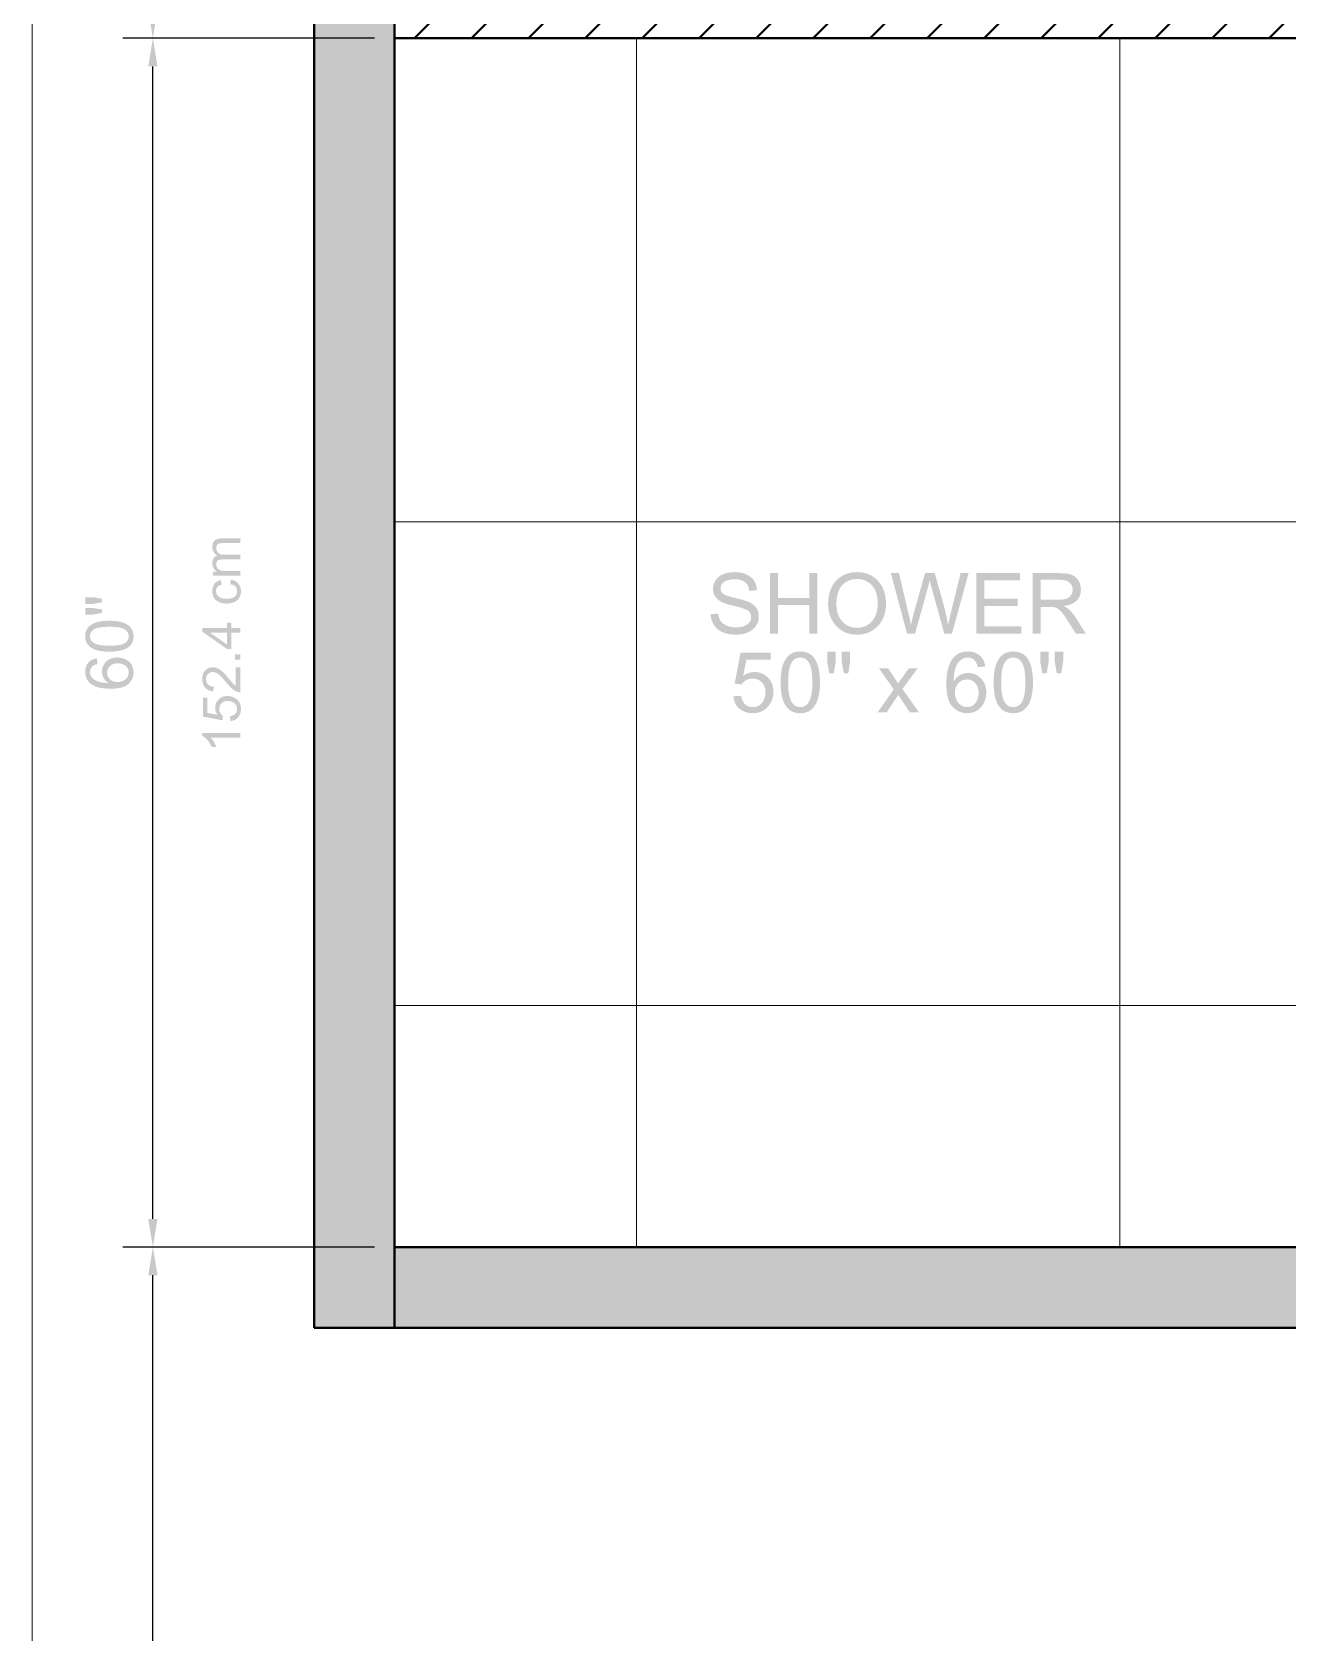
# Model space of a CAD drawing. Header units: inches. Extents: x 0 to 700, y 0 to 895.
# Drawn here: x 0 to 62.3, y 120.8 to 200.3 of the extents above; entities that cross this region are included whole.
import ezdxf

# ---------------------------------------------------------------- set-up
doc = ezdxf.new("R2010")
doc.units = ezdxf.units.IN
doc.header["$MEASUREMENT"] = 0
for name, color, linetype, lineweight in [('A-ANNO-TEXT', 7, 'Continuous', 13), ('A-DIMS-IMP', 7, 'Continuous', 13), ('A-DIMS-MET', 7, 'Continuous', 13), ('A-ELEV-LINE', 7, 'Continuous', 13), ('A-FLOR-PATT', 7, 'Continuous', 13), ('A-WALL-EXIST', 7, 'Continuous', 40)]:
    doc.layers.add(name, color=color, linetype=linetype, lineweight=lineweight)

msp = doc.modelspace()

# ---------------------------------------------------------------- hatches: boundary and pattern name
at = {"layer": 'A-ANNO-TEXT'}
h = msp.add_hatch(color=7, dxfattribs=at)
h.paths.add_polyline_path([(35.603, 172.57), (35.595, 172.639), (35.581, 172.704), (35.563, 172.765), (35.539, 172.821), (35.511, 172.873), (35.478, 172.92), (35.44, 172.963), (35.397, 173.001), (35.349, 173.035), (35.296, 173.064), (35.238, 173.089), (35.175, 173.109), (35.107, 173.125), (35.035, 173.136), (34.957, 173.143), (34.875, 173.145), (34.8, 173.143), (34.729, 173.138), (34.661, 173.129), (34.597, 173.116), (34.536, 173.1), (34.479, 173.081), (34.425, 173.057), (34.376, 173.03), (34.33, 173), (34.291, 172.967), (34.258, 172.93), (34.231, 172.89), (34.21, 172.846), (34.195, 172.8), (34.186, 172.75), (34.183, 172.697), (34.185, 172.65), (34.192, 172.606), (34.204, 172.565), (34.22, 172.527), (34.241, 172.493), (34.267, 172.461), (34.297, 172.433), (34.332, 172.407), (34.373, 172.384), (34.423, 172.36), (34.481, 172.336), (34.548, 172.312), (34.623, 172.289), (34.707, 172.265), (34.799, 172.242), (34.899, 172.218), (34.99, 172.198), (35.077, 172.177), (35.159, 172.156), (35.238, 172.135), (35.311, 172.114), (35.381, 172.093), (35.446, 172.072), (35.507, 172.05), (35.621, 172.001), (35.726, 171.941), (35.822, 171.868), (35.91, 171.783), (35.95, 171.736), (35.984, 171.685), (36.013, 171.63), (36.036, 171.571), (36.055, 171.508), (36.068, 171.442), (36.075, 171.371), (36.078, 171.297), (36.073, 171.203), (36.059, 171.112), (36.035, 171.026), (36.001, 170.943), (35.958, 170.865), (35.905, 170.791), (35.842, 170.721), (35.77, 170.655), (35.69, 170.595), (35.604, 170.543), (35.513, 170.499), (35.415, 170.463), (35.312, 170.435), (35.203, 170.415), (35.088, 170.403), (34.967, 170.399), (34.814, 170.403), (34.671, 170.416), (34.537, 170.439), (34.414, 170.469), (34.301, 170.509), (34.197, 170.558), (34.104, 170.615), (34.02, 170.681), (33.947, 170.754), (33.882, 170.833), (33.826, 170.917), (33.78, 171.006), (33.743, 171.1), (33.716, 171.199), (33.697, 171.304), (33.688, 171.414), (34.064, 171.447), (34.075, 171.36), (34.092, 171.279), (34.116, 171.204), (34.147, 171.135), (34.186, 171.073), (34.231, 171.016), (34.283, 170.966), (34.343, 170.922), (34.407, 170.883), (34.475, 170.85), (34.546, 170.821), (34.621, 170.798), (34.698, 170.78), (34.779, 170.767), (34.863, 170.76), (34.951, 170.757), (35.032, 170.759), (35.109, 170.766), (35.183, 170.776), (35.252, 170.791), (35.318, 170.811), (35.379, 170.834), (35.436, 170.862), (35.49, 170.894), (35.538, 170.93), (35.58, 170.969), (35.615, 171.011), (35.644, 171.056), (35.667, 171.104), (35.683, 171.155), (35.692, 171.209), (35.695, 171.267), (35.692, 171.326), (35.682, 171.381), (35.665, 171.432), (35.642, 171.479), (35.611, 171.522), (35.575, 171.56), (35.531, 171.594), (35.481, 171.625), (35.422, 171.653), (35.355, 171.681), (35.278, 171.709), (35.193, 171.736), (35.098, 171.764), (34.994, 171.792), (34.881, 171.819), (34.759, 171.847), (34.637, 171.875), (34.524, 171.907), (34.419, 171.941), (34.324, 171.978), (34.237, 172.018), (34.159, 172.061), (34.09, 172.106), (34.03, 172.155), (33.977, 172.206), (33.932, 172.261), (33.894, 172.32), (33.862, 172.383), (33.838, 172.449), (33.821, 172.519), (33.81, 172.593), (33.807, 172.67), (33.811, 172.758), (33.824, 172.843), (33.846, 172.923), (33.877, 172.999), (33.917, 173.072), (33.965, 173.14), (34.023, 173.205), (34.089, 173.266), (34.163, 173.321), (34.243, 173.369), (34.33, 173.409), (34.423, 173.442), (34.522, 173.468), (34.628, 173.486), (34.74, 173.497), (34.858, 173.501), (34.98, 173.497), (35.096, 173.487), (35.205, 173.468), (35.309, 173.443), (35.406, 173.41), (35.498, 173.369), (35.583, 173.322), (35.662, 173.267), (35.733, 173.205), (35.796, 173.137), (35.849, 173.063), (35.894, 172.983), (35.93, 172.897), (35.957, 172.804), (35.975, 172.706), (35.984, 172.601), (35.603, 172.57)])
h.paths.add_polyline_path([(38.986, 170.45), (38.587, 170.45), (38.587, 171.862), (37.028, 171.862), (37.028, 170.45), (36.631, 170.45), (36.631, 173.45), (37.028, 173.45), (37.028, 172.218), (38.587, 172.218), (38.587, 173.45), (38.986, 173.45), (38.986, 170.45)])
h.paths.add_polyline_path([(40.957, 173.501), (41.111, 173.494), (41.258, 173.474), (41.397, 173.441), (41.53, 173.394), (41.655, 173.334), (41.773, 173.261), (41.884, 173.174), (41.988, 173.073), (42.082, 172.962), (42.164, 172.843), (42.232, 172.714), (42.289, 172.578), (42.333, 172.433), (42.364, 172.279), (42.383, 172.117), (42.389, 171.946), (42.383, 171.776), (42.364, 171.614), (42.332, 171.461), (42.288, 171.316), (42.232, 171.18), (42.162, 171.053), (42.081, 170.934), (41.986, 170.823), (41.882, 170.724), (41.771, 170.638), (41.652, 170.565), (41.527, 170.505), (41.395, 170.459), (41.256, 170.425), (41.11, 170.405), (40.957, 170.399), (40.798, 170.406), (40.648, 170.426), (40.506, 170.461), (40.371, 170.509), (40.245, 170.571), (40.126, 170.646), (40.016, 170.736), (39.913, 170.839), (39.82, 170.952), (39.74, 171.071), (39.672, 171.196), (39.617, 171.327), (39.574, 171.465), (39.543, 171.608), (39.524, 171.758), (39.518, 171.913), (39.524, 172.093), (39.543, 172.263), (39.574, 172.423), (39.618, 172.573), (39.674, 172.714), (39.743, 172.845), (39.824, 172.965), (39.918, 173.077), (40.022, 173.176), (40.133, 173.262), (40.252, 173.335), (40.378, 173.395), (40.511, 173.441), (40.652, 173.475), (40.801, 173.495), (40.957, 173.501)])
h.paths.add_polyline_path([(40.953, 170.739), (41.064, 170.744), (41.17, 170.758), (41.271, 170.783), (41.366, 170.818), (41.455, 170.863), (41.54, 170.918), (41.619, 170.983), (41.692, 171.058), (41.759, 171.141), (41.816, 171.233), (41.865, 171.332), (41.905, 171.439), (41.937, 171.554), (41.959, 171.677), (41.973, 171.808), (41.978, 171.946), (41.973, 172.088), (41.96, 172.222), (41.937, 172.347), (41.905, 172.464), (41.865, 172.572), (41.815, 172.672), (41.756, 172.763), (41.688, 172.846), (41.614, 172.92), (41.534, 172.984), (41.45, 173.038), (41.362, 173.083), (41.268, 173.117), (41.17, 173.142), (41.068, 173.157), (40.961, 173.161), (40.851, 173.157), (40.746, 173.142), (40.646, 173.118), (40.55, 173.084), (40.46, 173.041), (40.375, 172.988), (40.295, 172.925), (40.22, 172.852), (40.152, 172.77), (40.093, 172.677), (40.043, 172.574), (40.002, 172.461), (39.97, 172.338), (39.948, 172.204), (39.934, 172.059), (39.929, 171.905), (39.934, 171.778), (39.947, 171.657), (39.969, 171.542), (40.001, 171.433), (40.041, 171.331), (40.089, 171.234), (40.147, 171.145), (40.214, 171.061), (40.288, 170.985), (40.367, 170.92), (40.451, 170.864), (40.541, 170.819), (40.636, 170.784), (40.736, 170.759), (40.842, 170.744), (40.953, 170.739)])
h.paths.add_polyline_path([(46.492, 173.45), (45.665, 170.45), (45.285, 170.45), (44.63, 172.814), (44.607, 172.899), (44.588, 172.974), (44.574, 173.037), (44.564, 173.09), (44.556, 173.09), (44.472, 172.734), (43.834, 170.45), (43.433, 170.45), (42.633, 173.45), (43.038, 173.45), (43.5, 171.481), (43.522, 171.388), (43.542, 171.301), (43.56, 171.22), (43.576, 171.146), (43.589, 171.078), (43.6, 171.016), (43.61, 170.961), (43.617, 170.912), (43.619, 170.896), (43.62, 170.883), (43.621, 170.874), (43.621, 170.87), (43.629, 170.87), (43.649, 170.963), (43.668, 171.05), (43.686, 171.13), (43.702, 171.203), (43.718, 171.269), (43.732, 171.328), (43.746, 171.381), (43.758, 171.426), (44.329, 173.45), (44.812, 173.45), (45.238, 171.934), (45.312, 171.655), (45.375, 171.385), (45.428, 171.123), (45.469, 170.87), (45.477, 170.87), (45.489, 170.933), (45.502, 171.002), (45.517, 171.075), (45.534, 171.154), (45.553, 171.239), (45.574, 171.328), (45.596, 171.423), (45.62, 171.522), (46.093, 173.45), (46.492, 173.45)])
h.paths.add_polyline_path([(49.109, 170.45), (46.869, 170.45), (46.869, 173.45), (49.04, 173.45), (49.04, 173.094), (47.266, 173.094), (47.266, 172.177), (48.925, 172.177), (48.925, 171.821), (47.266, 171.821), (47.266, 170.806), (49.109, 170.806), (49.109, 170.45)])
h.paths.add_polyline_path([(52.312, 170.45), (51.813, 170.45), (51.758, 170.536), (51.706, 170.618), (51.657, 170.696), (51.61, 170.77), (51.566, 170.839), (51.524, 170.904), (51.486, 170.965), (51.45, 171.021), (51.416, 171.074), (51.385, 171.122), (51.357, 171.165), (51.332, 171.205), (51.309, 171.24), (51.289, 171.271), (51.271, 171.297), (51.256, 171.32), (51.201, 171.398), (51.145, 171.47), (51.087, 171.536), (51.028, 171.597), (50.969, 171.65), (50.912, 171.691), (50.856, 171.723), (50.803, 171.743), (50.746, 171.757), (50.68, 171.766), (50.606, 171.772), (50.524, 171.774), (50.065, 171.774), (50.065, 170.45), (49.668, 170.45), (49.668, 173.45), (50.996, 173.45), (51.127, 173.448), (51.246, 173.441), (51.355, 173.43), (51.453, 173.415), (51.542, 173.393), (51.626, 173.361), (51.704, 173.32), (51.776, 173.269), (51.841, 173.209), (51.899, 173.143), (51.948, 173.069), (51.99, 172.988), (52.022, 172.901), (52.046, 172.813), (52.06, 172.722), (52.064, 172.629), (52.061, 172.547), (52.051, 172.468), (52.034, 172.393), (52.011, 172.323), (51.981, 172.257), (51.944, 172.195), (51.9, 172.137), (51.85, 172.083), (51.793, 172.034), (51.73, 171.989), (51.661, 171.949), (51.586, 171.914), (51.504, 171.884), (51.417, 171.858), (51.323, 171.837), (51.223, 171.821), (51.223, 171.813), (51.298, 171.775), (51.372, 171.729), (51.444, 171.674), (51.515, 171.61), (51.585, 171.537), (51.654, 171.456), (51.722, 171.365), (51.788, 171.267), (52.312, 170.45)])
h.paths.add_polyline_path([(50.065, 172.13), (50.916, 172.13), (51.039, 172.133), (51.147, 172.141), (51.243, 172.155), (51.325, 172.174), (51.396, 172.201), (51.46, 172.239), (51.516, 172.287), (51.565, 172.345), (51.605, 172.41), (51.633, 172.48), (51.65, 172.553), (51.655, 172.629), (51.653, 172.68), (51.646, 172.728), (51.634, 172.774), (51.618, 172.819), (51.597, 172.861), (51.571, 172.902), (51.541, 172.941), (51.506, 172.977), (51.465, 173.011), (51.419, 173.04), (51.366, 173.065), (51.308, 173.085), (51.243, 173.1), (51.172, 173.112), (51.096, 173.118), (51.013, 173.121), (50.065, 173.121), (50.065, 172.13)])
h = msp.add_hatch(color=7, dxfattribs=at)
h.paths.add_polyline_path([(35.302, 168.353), (35.37, 168.397), (35.44, 168.435), (35.51, 168.468), (35.581, 168.494), (35.652, 168.515), (35.724, 168.529), (35.797, 168.538), (35.87, 168.541), (35.963, 168.537), (36.052, 168.525), (36.138, 168.504), (36.221, 168.475), (36.301, 168.438), (36.378, 168.392), (36.452, 168.338), (36.523, 168.276), (36.588, 168.207), (36.645, 168.133), (36.693, 168.052), (36.732, 167.967), (36.762, 167.876), (36.784, 167.779), (36.797, 167.677), (36.802, 167.569), (36.797, 167.46), (36.784, 167.354), (36.762, 167.253), (36.731, 167.156), (36.691, 167.064), (36.643, 166.975), (36.585, 166.891), (36.519, 166.811), (36.446, 166.738), (36.367, 166.674), (36.283, 166.621), (36.193, 166.577), (36.097, 166.543), (35.997, 166.518), (35.89, 166.504), (35.778, 166.499), (35.686, 166.502), (35.597, 166.512), (35.512, 166.529), (35.429, 166.552), (35.349, 166.582), (35.273, 166.618), (35.2, 166.661), (35.13, 166.711), (35.065, 166.767), (35.007, 166.829), (34.957, 166.898), (34.914, 166.973), (34.878, 167.055), (34.85, 167.143), (34.828, 167.237), (34.814, 167.338), (35.199, 167.367), (35.213, 167.298), (35.229, 167.233), (35.249, 167.173), (35.273, 167.118), (35.3, 167.067), (35.33, 167.021), (35.363, 166.979), (35.4, 166.942), (35.439, 166.909), (35.481, 166.881), (35.525, 166.856), (35.571, 166.837), (35.62, 166.821), (35.67, 166.81), (35.723, 166.804), (35.778, 166.802), (35.847, 166.805), (35.912, 166.815), (35.974, 166.831), (36.032, 166.855), (36.087, 166.884), (36.139, 166.921), (36.187, 166.964), (36.233, 167.014), (36.273, 167.068), (36.309, 167.125), (36.339, 167.186), (36.363, 167.25), (36.382, 167.316), (36.396, 167.386), (36.404, 167.459), (36.407, 167.534), (36.404, 167.611), (36.395, 167.684), (36.382, 167.752), (36.362, 167.816), (36.337, 167.876), (36.306, 167.932), (36.27, 167.984), (36.229, 168.032), (36.182, 168.074), (36.133, 168.111), (36.081, 168.143), (36.025, 168.168), (35.966, 168.188), (35.904, 168.202), (35.839, 168.211), (35.77, 168.214), (35.684, 168.209), (35.603, 168.196), (35.528, 168.173), (35.457, 168.142), (35.392, 168.101), (35.331, 168.051), (35.276, 167.993), (35.226, 167.925), (34.878, 167.966), (35.171, 169.509), (36.658, 169.509), (36.658, 169.153), (35.463, 169.153), (35.302, 168.353)])
h.paths.add_polyline_path([(38.134, 169.564), (38.252, 169.558), (38.363, 169.54), (38.466, 169.51), (38.562, 169.468), (38.65, 169.414), (38.73, 169.348), (38.802, 169.271), (38.867, 169.181), (38.925, 169.079), (38.974, 168.965), (39.016, 168.839), (39.051, 168.701), (39.077, 168.551), (39.097, 168.389), (39.108, 168.215), (39.112, 168.03), (39.108, 167.842), (39.096, 167.667), (39.076, 167.504), (39.049, 167.353), (39.013, 167.216), (38.97, 167.09), (38.918, 166.977), (38.859, 166.876), (38.793, 166.788), (38.719, 166.711), (38.639, 166.646), (38.551, 166.593), (38.457, 166.552), (38.356, 166.522), (38.248, 166.505), (38.134, 166.499), (38.015, 166.505), (37.905, 166.523), (37.802, 166.553), (37.707, 166.595), (37.619, 166.648), (37.539, 166.714), (37.466, 166.792), (37.402, 166.882), (37.344, 166.983), (37.295, 167.097), (37.253, 167.222), (37.219, 167.36), (37.192, 167.509), (37.173, 167.671), (37.161, 167.844), (37.158, 168.03), (37.162, 168.217), (37.173, 168.393), (37.193, 168.556), (37.221, 168.706), (37.256, 168.844), (37.3, 168.97), (37.351, 169.084), (37.41, 169.185), (37.477, 169.274), (37.55, 169.351), (37.63, 169.416), (37.718, 169.469), (37.811, 169.511), (37.912, 169.541), (38.019, 169.558), (38.134, 169.564)])
h.paths.add_polyline_path([(38.134, 166.802), (38.206, 166.806), (38.273, 166.82), (38.336, 166.842), (38.394, 166.874), (38.448, 166.914), (38.497, 166.963), (38.542, 167.022), (38.582, 167.089), (38.617, 167.167), (38.648, 167.256), (38.674, 167.356), (38.695, 167.468), (38.712, 167.591), (38.724, 167.726), (38.731, 167.872), (38.733, 168.03), (38.732, 168.14), (38.729, 168.245), (38.724, 168.343), (38.717, 168.435), (38.707, 168.522), (38.696, 168.602), (38.682, 168.676), (38.667, 168.745), (38.649, 168.808), (38.629, 168.867), (38.607, 168.922), (38.583, 168.972), (38.557, 169.019), (38.529, 169.061), (38.499, 169.1), (38.466, 169.134), (38.432, 169.164), (38.395, 169.19), (38.356, 169.211), (38.315, 169.229), (38.272, 169.243), (38.227, 169.253), (38.179, 169.259), (38.13, 169.261), (38.058, 169.257), (37.99, 169.243), (37.928, 169.22), (37.87, 169.188), (37.816, 169.147), (37.767, 169.097), (37.723, 169.037), (37.683, 168.969), (37.648, 168.89), (37.618, 168.8), (37.592, 168.7), (37.571, 168.588), (37.555, 168.465), (37.543, 168.331), (37.536, 168.186), (37.534, 168.03), (37.535, 167.92), (37.538, 167.817), (37.544, 167.72), (37.551, 167.628), (37.56, 167.542), (37.572, 167.462), (37.586, 167.388), (37.602, 167.319), (37.62, 167.256), (37.639, 167.197), (37.661, 167.142), (37.686, 167.091), (37.712, 167.044), (37.74, 167.002), (37.77, 166.964), (37.802, 166.93), (37.836, 166.9), (37.873, 166.874), (37.911, 166.852), (37.952, 166.834), (37.994, 166.82), (38.039, 166.81), (38.085, 166.804), (38.134, 166.802)])
h.paths.add_polyline_path([(40.612, 169.061), (40.52, 168.486), (40.293, 168.486), (40.192, 169.061), (40.192, 169.55), (40.612, 169.55), (40.612, 169.061)])
h.paths.add_polyline_path([(39.892, 169.061), (39.799, 168.486), (39.572, 168.486), (39.472, 169.061), (39.472, 169.55), (39.892, 169.55), (39.892, 169.061)])
h.paths.add_polyline_path([(44.019, 166.55), (43.565, 166.55), (43, 167.409), (42.429, 166.55), (41.981, 166.55), (42.777, 167.682), (42.044, 168.721), (42.501, 168.721), (42.555, 168.639), (42.606, 168.562), (42.654, 168.49), (42.698, 168.422), (42.74, 168.359), (42.778, 168.3), (42.813, 168.246), (42.845, 168.197), (42.874, 168.152), (42.9, 168.112), (42.923, 168.077), (42.942, 168.046), (42.958, 168.02), (42.971, 167.999), (42.981, 167.982), (42.988, 167.97), (43.52, 168.721), (43.96, 168.721), (43.209, 167.702), (44.019, 166.55)])
h.paths.add_polyline_path([(45.761, 168.097), (45.827, 168.19), (45.901, 168.271), (45.981, 168.339), (46.068, 168.395), (46.162, 168.438), (46.262, 168.469), (46.369, 168.488), (46.483, 168.494), (46.573, 168.49), (46.66, 168.477), (46.744, 168.456), (46.824, 168.426), (46.9, 168.388), (46.973, 168.341), (47.043, 168.286), (47.109, 168.222), (47.17, 168.151), (47.222, 168.076), (47.266, 167.996), (47.303, 167.912), (47.331, 167.823), (47.351, 167.728), (47.363, 167.63), (47.367, 167.526), (47.363, 167.421), (47.351, 167.32), (47.331, 167.223), (47.303, 167.13), (47.267, 167.041), (47.223, 166.957), (47.17, 166.876), (47.11, 166.799), (47.043, 166.728), (46.971, 166.667), (46.894, 166.616), (46.811, 166.574), (46.723, 166.541), (46.63, 166.518), (46.531, 166.504), (46.428, 166.499), (46.322, 166.504), (46.22, 166.519), (46.122, 166.544), (46.028, 166.579), (45.938, 166.624), (45.852, 166.678), (45.77, 166.743), (45.692, 166.818), (45.655, 166.86), (45.621, 166.906), (45.589, 166.955), (45.559, 167.009), (45.532, 167.066), (45.507, 167.127), (45.484, 167.193), (45.464, 167.262), (45.446, 167.335), (45.431, 167.411), (45.418, 167.492), (45.407, 167.577), (45.399, 167.665), (45.393, 167.757), (45.389, 167.854), (45.388, 167.954), (45.392, 168.148), (45.405, 168.33), (45.427, 168.499), (45.457, 168.656), (45.496, 168.801), (45.543, 168.933), (45.599, 169.053), (45.663, 169.16), (45.736, 169.255), (45.816, 169.337), (45.904, 169.406), (46, 169.463), (46.104, 169.507), (46.215, 169.539), (46.334, 169.558), (46.46, 169.564), (46.543, 169.561), (46.623, 169.553), (46.699, 169.538), (46.772, 169.517), (46.842, 169.491), (46.908, 169.458), (46.971, 169.42), (47.031, 169.376), (47.087, 169.326), (47.137, 169.271), (47.181, 169.209), (47.219, 169.142), (47.252, 169.07), (47.279, 168.991), (47.3, 168.907), (47.316, 168.817), (46.947, 168.785), (46.934, 168.842), (46.918, 168.896), (46.899, 168.947), (46.878, 168.993), (46.855, 169.036), (46.829, 169.075), (46.801, 169.111), (46.77, 169.142), (46.738, 169.17), (46.702, 169.194), (46.665, 169.215), (46.624, 169.232), (46.582, 169.245), (46.537, 169.254), (46.49, 169.26), (46.44, 169.261), (46.371, 169.257), (46.304, 169.244), (46.239, 169.222), (46.178, 169.191), (46.118, 169.152), (46.061, 169.104), (46.007, 169.047), (45.955, 168.981), (45.907, 168.906), (45.866, 168.821), (45.832, 168.725), (45.803, 168.62), (45.781, 168.504), (45.765, 168.379), (45.756, 168.243), (45.752, 168.097), (45.761, 168.097)])
h.paths.add_polyline_path([(46.42, 166.802), (46.481, 166.805), (46.54, 166.814), (46.596, 166.83), (46.649, 166.853), (46.699, 166.882), (46.746, 166.917), (46.79, 166.958), (46.831, 167.006), (46.868, 167.059), (46.9, 167.114), (46.927, 167.172), (46.949, 167.232), (46.966, 167.296), (46.979, 167.362), (46.986, 167.43), (46.988, 167.502), (46.986, 167.573), (46.979, 167.641), (46.966, 167.705), (46.949, 167.767), (46.927, 167.826), (46.9, 167.881), (46.868, 167.933), (46.831, 167.982), (46.79, 168.027), (46.745, 168.066), (46.697, 168.098), (46.646, 168.125), (46.592, 168.146), (46.533, 168.161), (46.472, 168.17), (46.407, 168.173), (46.347, 168.17), (46.29, 168.162), (46.234, 168.148), (46.181, 168.128), (46.129, 168.103), (46.08, 168.072), (46.033, 168.036), (45.988, 167.994), (45.946, 167.947), (45.911, 167.897), (45.88, 167.843), (45.856, 167.786), (45.836, 167.726), (45.823, 167.661), (45.814, 167.593), (45.812, 167.522), (45.814, 167.449), (45.823, 167.378), (45.836, 167.31), (45.855, 167.245), (45.879, 167.183), (45.909, 167.123), (45.944, 167.067), (45.985, 167.012), (46.029, 166.963), (46.077, 166.92), (46.127, 166.884), (46.18, 166.854), (46.236, 166.831), (46.294, 166.815), (46.355, 166.805), (46.42, 166.802)])
h.paths.add_polyline_path([(48.707, 169.564), (48.826, 169.558), (48.937, 169.54), (49.04, 169.51), (49.135, 169.468), (49.223, 169.414), (49.303, 169.348), (49.376, 169.271), (49.441, 169.181), (49.498, 169.079), (49.548, 168.965), (49.59, 168.839), (49.624, 168.701), (49.651, 168.551), (49.67, 168.389), (49.682, 168.215), (49.686, 168.03), (49.682, 167.842), (49.67, 167.667), (49.65, 167.504), (49.622, 167.353), (49.587, 167.216), (49.543, 167.09), (49.492, 166.977), (49.433, 166.876), (49.366, 166.788), (49.293, 166.711), (49.212, 166.646), (49.125, 166.593), (49.031, 166.552), (48.93, 166.522), (48.822, 166.505), (48.707, 166.499), (48.589, 166.505), (48.479, 166.523), (48.376, 166.553), (48.28, 166.595), (48.193, 166.648), (48.113, 166.714), (48.04, 166.792), (47.975, 166.882), (47.918, 166.983), (47.869, 167.097), (47.827, 167.222), (47.792, 167.36), (47.766, 167.509), (47.746, 167.671), (47.735, 167.844), (47.731, 168.03), (47.735, 168.217), (47.747, 168.393), (47.767, 168.556), (47.794, 168.706), (47.83, 168.844), (47.873, 168.97), (47.925, 169.084), (47.984, 169.185), (48.051, 169.274), (48.124, 169.351), (48.204, 169.416), (48.291, 169.469), (48.385, 169.511), (48.486, 169.541), (48.593, 169.558), (48.707, 169.564)])
h.paths.add_polyline_path([(48.707, 166.802), (48.779, 166.806), (48.847, 166.82), (48.909, 166.842), (48.968, 166.874), (49.022, 166.914), (49.071, 166.963), (49.115, 167.022), (49.156, 167.089), (49.191, 167.167), (49.222, 167.256), (49.248, 167.356), (49.269, 167.468), (49.286, 167.591), (49.297, 167.726), (49.305, 167.872), (49.307, 168.03), (49.306, 168.14), (49.303, 168.245), (49.298, 168.343), (49.29, 168.435), (49.281, 168.522), (49.27, 168.602), (49.256, 168.676), (49.24, 168.745), (49.223, 168.808), (49.203, 168.867), (49.181, 168.922), (49.157, 168.972), (49.131, 169.019), (49.103, 169.061), (49.072, 169.1), (49.04, 169.134), (49.005, 169.164), (48.969, 169.19), (48.93, 169.211), (48.889, 169.229), (48.846, 169.243), (48.8, 169.253), (48.753, 169.259), (48.703, 169.261), (48.631, 169.257), (48.564, 169.243), (48.501, 169.22), (48.443, 169.188), (48.39, 169.147), (48.341, 169.097), (48.297, 169.037), (48.257, 168.969), (48.222, 168.89), (48.192, 168.8), (48.166, 168.7), (48.145, 168.588), (48.129, 168.465), (48.117, 168.331), (48.11, 168.186), (48.108, 168.03), (48.109, 167.92), (48.112, 167.817), (48.117, 167.72), (48.125, 167.628), (48.134, 167.542), (48.146, 167.462), (48.159, 167.388), (48.175, 167.319), (48.193, 167.256), (48.213, 167.197), (48.235, 167.142), (48.259, 167.091), (48.285, 167.044), (48.313, 167.002), (48.344, 166.964), (48.376, 166.93), (48.41, 166.9), (48.446, 166.874), (48.485, 166.852), (48.525, 166.834), (48.568, 166.82), (48.612, 166.81), (48.659, 166.804), (48.707, 166.802)])
h.paths.add_polyline_path([(51.186, 169.061), (51.093, 168.486), (50.866, 168.486), (50.766, 169.061), (50.766, 169.55), (51.186, 169.55), (51.186, 169.061)])
h.paths.add_polyline_path([(50.465, 169.061), (50.373, 168.486), (50.146, 168.486), (50.046, 169.061), (50.046, 169.55), (50.465, 169.55), (50.465, 169.061)])
at = {"layer": 'A-DIMS-IMP'}
h = msp.add_hatch(color=7, dxfattribs=at)
h.paths.add_polyline_path([(3.225, 169.225), (3.248, 168.938), (3.169, 168.917), (3.101, 168.892), (3.045, 168.862), (3.001, 168.829), (2.972, 168.799), (2.947, 168.767), (2.926, 168.734), (2.908, 168.698), (2.895, 168.661), (2.885, 168.623), (2.88, 168.582), (2.878, 168.54), (2.882, 168.474), (2.897, 168.411), (2.921, 168.353), (2.955, 168.298), (3.01, 168.234), (3.077, 168.177), (3.155, 168.126), (3.245, 168.084), (3.295, 168.065), (3.35, 168.049), (3.411, 168.035), (3.476, 168.024), (3.546, 168.015), (3.622, 168.008), (3.702, 168.004), (3.788, 168.002), (3.714, 168.057), (3.65, 168.118), (3.596, 168.184), (3.552, 168.257), (3.519, 168.333), (3.495, 168.411), (3.48, 168.491), (3.476, 168.573), (3.479, 168.643), (3.489, 168.711), (3.505, 168.777), (3.529, 168.84), (3.559, 168.9), (3.595, 168.957), (3.638, 169.012), (3.688, 169.064), (3.743, 169.111), (3.802, 169.153), (3.865, 169.187), (3.931, 169.216), (4.002, 169.238), (4.076, 169.254), (4.155, 169.263), (4.237, 169.267), (4.346, 169.261), (4.45, 169.243), (4.551, 169.213), (4.648, 169.171), (4.738, 169.119), (4.816, 169.058), (4.883, 168.988), (4.939, 168.909), (4.983, 168.823), (5.015, 168.731), (5.034, 168.634), (5.04, 168.531), (5.036, 168.443), (5.023, 168.359), (5.003, 168.279), (4.974, 168.203), (4.936, 168.132), (4.891, 168.065), (4.837, 168.002), (4.775, 167.943), (4.703, 167.889), (4.621, 167.843), (4.527, 167.804), (4.424, 167.772), (4.309, 167.747), (4.183, 167.729), (4.047, 167.718), (3.9, 167.715), (3.736, 167.719), (3.583, 167.731), (3.442, 167.75), (3.312, 167.778), (3.194, 167.813), (3.088, 167.856), (2.993, 167.908), (2.91, 167.967), (2.847, 168.024), (2.792, 168.086), (2.746, 168.153), (2.708, 168.224), (2.678, 168.301), (2.657, 168.382), (2.645, 168.468), (2.64, 168.558), (2.643, 168.626), (2.65, 168.69), (2.662, 168.752), (2.679, 168.81), (2.701, 168.866), (2.728, 168.918), (2.759, 168.967), (2.796, 169.013), (2.837, 169.055), (2.881, 169.092), (2.929, 169.125), (2.981, 169.154), (3.037, 169.179), (3.096, 169.198), (3.159, 169.214), (3.225, 169.225)])
h.paths.add_polyline_path([(4.239, 168.047), (4.312, 168.051), (4.384, 168.063), (4.455, 168.082), (4.524, 168.11), (4.588, 168.145), (4.644, 168.186), (4.692, 168.233), (4.731, 168.287), (4.763, 168.345), (4.785, 168.404), (4.798, 168.464), (4.803, 168.526), (4.801, 168.571), (4.794, 168.614), (4.782, 168.656), (4.766, 168.696), (4.745, 168.734), (4.72, 168.771), (4.69, 168.807), (4.655, 168.84), (4.617, 168.871), (4.575, 168.898), (4.53, 168.92), (4.481, 168.939), (4.43, 168.953), (4.375, 168.963), (4.316, 168.97), (4.255, 168.972), (4.195, 168.97), (4.139, 168.964), (4.086, 168.953), (4.037, 168.939), (3.99, 168.921), (3.947, 168.899), (3.907, 168.872), (3.871, 168.842), (3.838, 168.808), (3.809, 168.773), (3.785, 168.735), (3.765, 168.695), (3.75, 168.653), (3.739, 168.609), (3.733, 168.563), (3.73, 168.515), (3.733, 168.467), (3.739, 168.421), (3.75, 168.376), (3.765, 168.334), (3.785, 168.294), (3.809, 168.255), (3.838, 168.218), (3.871, 168.183), (3.907, 168.151), (3.946, 168.123), (3.988, 168.1), (4.033, 168.081), (4.08, 168.066), (4.13, 168.055), (4.183, 168.049), (4.239, 168.047)])
h.paths.add_polyline_path([(3.841, 169.554), (3.739, 169.555), (3.643, 169.559), (3.551, 169.566), (3.465, 169.575), (3.384, 169.587), (3.307, 169.602), (3.236, 169.619), (3.17, 169.639), (3.108, 169.662), (3.05, 169.687), (2.996, 169.715), (2.945, 169.746), (2.898, 169.779), (2.854, 169.815), (2.815, 169.853), (2.778, 169.894), (2.746, 169.938), (2.718, 169.984), (2.694, 170.033), (2.675, 170.085), (2.66, 170.14), (2.649, 170.197), (2.643, 170.257), (2.64, 170.32), (2.645, 170.411), (2.659, 170.497), (2.683, 170.577), (2.717, 170.652), (2.759, 170.72), (2.809, 170.782), (2.869, 170.838), (2.936, 170.887), (3.012, 170.931), (3.095, 170.97), (3.187, 171.004), (3.286, 171.033), (3.339, 171.046), (3.398, 171.056), (3.46, 171.065), (3.527, 171.073), (3.599, 171.079), (3.675, 171.083), (3.756, 171.085), (3.841, 171.086), (3.942, 171.085), (4.038, 171.081), (4.129, 171.074), (4.215, 171.065), (4.296, 171.053), (4.372, 171.038), (4.443, 171.021), (4.509, 171.001), (4.57, 170.979), (4.629, 170.953), (4.683, 170.926), (4.734, 170.895), (4.781, 170.862), (4.825, 170.826), (4.865, 170.788), (4.901, 170.747), (4.934, 170.703), (4.962, 170.657), (4.986, 170.608), (5.005, 170.556), (5.021, 170.501), (5.031, 170.443), (5.038, 170.383), (5.04, 170.32), (5.036, 170.237), (5.025, 170.159), (5.006, 170.085), (4.979, 170.016), (4.945, 169.952), (4.903, 169.892), (4.854, 169.837), (4.796, 169.786), (4.717, 169.732), (4.627, 169.684), (4.525, 169.644), (4.411, 169.612), (4.286, 169.586), (4.149, 169.568), (4.001, 169.557), (3.841, 169.554)])
h.paths.add_polyline_path([(3.841, 169.85), (3.98, 169.852), (4.106, 169.859), (4.221, 169.869), (4.323, 169.884), (4.413, 169.903), (4.491, 169.926), (4.557, 169.954), (4.611, 169.986), (4.656, 170.02), (4.695, 170.057), (4.728, 170.096), (4.755, 170.137), (4.776, 170.18), (4.791, 170.224), (4.8, 170.271), (4.803, 170.32), (4.8, 170.369), (4.791, 170.415), (4.776, 170.46), (4.755, 170.503), (4.728, 170.544), (4.695, 170.582), (4.656, 170.619), (4.61, 170.654), (4.556, 170.686), (4.49, 170.713), (4.412, 170.737), (4.322, 170.756), (4.22, 170.77), (4.106, 170.781), (3.979, 170.787), (3.841, 170.789), (3.702, 170.787), (3.575, 170.781), (3.461, 170.77), (3.358, 170.756), (3.268, 170.737), (3.19, 170.713), (3.124, 170.686), (3.07, 170.654), (3.025, 170.619), (2.987, 170.582), (2.954, 170.543), (2.927, 170.502), (2.906, 170.459), (2.891, 170.413), (2.882, 170.366), (2.879, 170.317), (2.882, 170.268), (2.89, 170.222), (2.903, 170.179), (2.921, 170.138), (2.945, 170.099), (2.974, 170.064), (3.008, 170.03), (3.048, 169.999), (3.107, 169.964), (3.178, 169.934), (3.26, 169.908), (3.353, 169.887), (3.458, 169.871), (3.574, 169.859), (3.702, 169.852), (3.841, 169.85)])
h.paths.add_polyline_path([(3.482, 171.474), (3.035, 171.394), (2.65, 171.394), (2.65, 171.722), (3.035, 171.722), (3.482, 171.65), (3.482, 171.474)])
h.paths.add_polyline_path([(3.482, 172.005), (3.035, 171.926), (2.65, 171.926), (2.65, 172.255), (3.035, 172.255), (3.482, 172.178), (3.482, 172.005)])
at = {"layer": 'A-DIMS-MET'}
h = msp.add_hatch(color=7, dxfattribs=at)
h.paths.add_polyline_path([(10.34, 165.522), (10.34, 165.291), (8.869, 165.291), (8.948, 165.197), (9.021, 165.089), (9.087, 164.966), (9.147, 164.828), (8.924, 164.828), (8.875, 164.924), (8.823, 165.012), (8.768, 165.091), (8.71, 165.163), (8.65, 165.227), (8.586, 165.283), (8.52, 165.332), (8.451, 165.372), (8.451, 165.522), (10.34, 165.522)])
h.paths.add_polyline_path([(9.21, 166.413), (9.159, 166.5), (9.122, 166.588), (9.1, 166.678), (9.092, 166.77), (9.095, 166.827), (9.103, 166.883), (9.116, 166.937), (9.134, 166.989), (9.157, 167.039), (9.186, 167.088), (9.219, 167.134), (9.258, 167.179), (9.302, 167.22), (9.348, 167.255), (9.398, 167.285), (9.452, 167.31), (9.509, 167.329), (9.57, 167.342), (9.634, 167.35), (9.701, 167.353), (9.77, 167.35), (9.836, 167.342), (9.899, 167.328), (9.96, 167.309), (10.018, 167.284), (10.073, 167.254), (10.126, 167.218), (10.176, 167.176), (10.222, 167.13), (10.262, 167.081), (10.296, 167.028), (10.323, 166.972), (10.345, 166.912), (10.36, 166.849), (10.369, 166.782), (10.372, 166.712), (10.37, 166.654), (10.364, 166.599), (10.353, 166.545), (10.339, 166.493), (10.32, 166.443), (10.297, 166.395), (10.27, 166.349), (10.239, 166.305), (10.204, 166.265), (10.165, 166.229), (10.122, 166.197), (10.075, 166.17), (10.024, 166.148), (9.968, 166.13), (9.909, 166.117), (9.846, 166.108), (9.828, 166.349), (9.912, 166.368), (9.984, 166.395), (10.045, 166.431), (10.094, 166.475), (10.133, 166.526), (10.16, 166.582), (10.177, 166.644), (10.182, 166.712), (10.18, 166.755), (10.174, 166.796), (10.164, 166.834), (10.149, 166.871), (10.13, 166.905), (10.108, 166.938), (10.081, 166.968), (10.05, 166.997), (9.979, 167.044), (9.902, 167.078), (9.816, 167.099), (9.723, 167.106), (9.675, 167.104), (9.63, 167.099), (9.587, 167.09), (9.547, 167.078), (9.509, 167.062), (9.474, 167.043), (9.441, 167.02), (9.412, 166.994), (9.385, 166.965), (9.362, 166.934), (9.342, 166.901), (9.326, 166.866), (9.313, 166.83), (9.305, 166.791), (9.299, 166.75), (9.297, 166.707), (9.3, 166.653), (9.309, 166.602), (9.323, 166.555), (9.343, 166.511), (9.368, 166.47), (9.399, 166.432), (9.436, 166.397), (9.478, 166.366), (9.453, 166.148), (8.486, 166.331), (8.486, 167.263), (8.709, 167.263), (8.709, 166.514), (9.21, 166.413)])
h.paths.add_polyline_path([(10.34, 168.784), (10.34, 167.539), (10.26, 167.546), (10.18, 167.567), (10.099, 167.601), (10.018, 167.65), (9.976, 167.681), (9.932, 167.718), (9.884, 167.76), (9.835, 167.809), (9.782, 167.864), (9.728, 167.925), (9.67, 167.992), (9.61, 168.065), (9.535, 168.155), (9.458, 168.241), (9.379, 168.321), (9.298, 168.397), (9.257, 168.431), (9.216, 168.461), (9.175, 168.486), (9.134, 168.507), (9.093, 168.523), (9.052, 168.534), (9.01, 168.541), (8.969, 168.543), (8.901, 168.537), (8.839, 168.518), (8.783, 168.487), (8.734, 168.443), (8.693, 168.389), (8.664, 168.329), (8.647, 168.262), (8.641, 168.188), (8.647, 168.114), (8.665, 168.045), (8.695, 167.983), (8.736, 167.928), (8.762, 167.903), (8.79, 167.882), (8.821, 167.863), (8.855, 167.848), (8.893, 167.837), (8.933, 167.828), (8.976, 167.823), (9.022, 167.821), (8.995, 167.584), (8.931, 167.592), (8.87, 167.604), (8.814, 167.621), (8.762, 167.642), (8.713, 167.668), (8.668, 167.698), (8.628, 167.733), (8.591, 167.772), (8.558, 167.815), (8.53, 167.86), (8.506, 167.909), (8.486, 167.96), (8.471, 168.014), (8.46, 168.071), (8.453, 168.131), (8.451, 168.193), (8.453, 168.26), (8.461, 168.324), (8.473, 168.384), (8.489, 168.439), (8.511, 168.492), (8.537, 168.54), (8.568, 168.584), (8.604, 168.625), (8.644, 168.661), (8.685, 168.692), (8.728, 168.719), (8.773, 168.741), (8.821, 168.757), (8.87, 168.769), (8.921, 168.777), (8.974, 168.779), (9.02, 168.777), (9.065, 168.771), (9.11, 168.761), (9.156, 168.747), (9.202, 168.728), (9.248, 168.706), (9.294, 168.679), (9.34, 168.649), (9.389, 168.612), (9.441, 168.568), (9.497, 168.515), (9.557, 168.454), (9.621, 168.385), (9.689, 168.308), (9.76, 168.223), (9.836, 168.13), (9.876, 168.081), (9.915, 168.037), (9.952, 167.997), (9.988, 167.961), (10.022, 167.929), (10.055, 167.902), (10.087, 167.878), (10.117, 167.86), (10.117, 168.784), (10.34, 168.784)])
h.paths.add_polyline_path([(10.34, 169.415), (10.34, 169.152), (10.077, 169.152), (10.077, 169.415), (10.34, 169.415)])
h.paths.add_polyline_path([(9.891, 170.987), (9.891, 170.734), (10.34, 170.734), (10.34, 170.503), (9.891, 170.503), (9.891, 169.688), (9.678, 169.688), (8.46, 170.544), (8.46, 170.734), (9.678, 170.734), (9.678, 170.987), (9.891, 170.987)])
h.paths.add_polyline_path([(9.678, 170.503), (8.829, 170.503), (8.829, 170.498), (9.678, 169.914), (9.678, 170.503)])
h.paths.add_polyline_path([(9.869, 173.129), (9.932, 173.116), (9.991, 173.099), (10.045, 173.079), (10.095, 173.055), (10.14, 173.028), (10.182, 172.997), (10.218, 172.962), (10.251, 172.924), (10.279, 172.883), (10.304, 172.841), (10.325, 172.798), (10.342, 172.753), (10.355, 172.707), (10.364, 172.66), (10.37, 172.611), (10.372, 172.561), (10.369, 172.489), (10.36, 172.421), (10.345, 172.358), (10.323, 172.298), (10.296, 172.243), (10.263, 172.192), (10.223, 172.146), (10.178, 172.103), (10.127, 172.065), (10.073, 172.032), (10.014, 172.005), (9.952, 171.982), (9.886, 171.964), (9.815, 171.952), (9.741, 171.944), (9.663, 171.942), (9.598, 171.943), (9.537, 171.947), (9.479, 171.955), (9.424, 171.965), (9.372, 171.978), (9.324, 171.994), (9.279, 172.013), (9.238, 172.035), (9.164, 172.084), (9.102, 172.139), (9.052, 172.2), (9.013, 172.267), (8.985, 172.338), (8.965, 172.411), (8.953, 172.485), (8.949, 172.561), (8.955, 172.662), (8.976, 172.756), (9.01, 172.842), (9.058, 172.921), (9.086, 172.956), (9.119, 172.988), (9.154, 173.017), (9.192, 173.041), (9.234, 173.063), (9.279, 173.08), (9.327, 173.094), (9.378, 173.105), (9.413, 172.882), (9.348, 172.862), (9.293, 172.836), (9.245, 172.805), (9.206, 172.769), (9.176, 172.728), (9.154, 172.681), (9.141, 172.629), (9.137, 172.571), (9.139, 172.524), (9.146, 172.48), (9.156, 172.439), (9.171, 172.401), (9.191, 172.366), (9.214, 172.333), (9.242, 172.304), (9.274, 172.278), (9.31, 172.254), (9.35, 172.234), (9.393, 172.217), (9.439, 172.203), (9.488, 172.192), (9.541, 172.184), (9.598, 172.179), (9.658, 172.178), (9.719, 172.179), (9.776, 172.184), (9.83, 172.191), (9.88, 172.202), (9.927, 172.216), (9.97, 172.233), (10.01, 172.253), (10.046, 172.276), (10.078, 172.301), (10.105, 172.33), (10.129, 172.361), (10.148, 172.395), (10.163, 172.432), (10.174, 172.471), (10.18, 172.514), (10.182, 172.558), (10.177, 172.629), (10.161, 172.691), (10.134, 172.746), (10.097, 172.792), (10.049, 172.831), (9.99, 172.862), (9.921, 172.885), (9.841, 172.9), (9.869, 173.129)])
h.paths.add_polyline_path([(10.34, 175.172), (10.34, 174.941), (9.481, 174.941), (9.435, 174.94), (9.393, 174.938), (9.354, 174.934), (9.319, 174.928), (9.286, 174.919), (9.255, 174.905), (9.226, 174.886), (9.199, 174.862), (9.177, 174.832), (9.16, 174.794), (9.151, 174.749), (9.147, 174.696), (9.153, 174.631), (9.171, 174.57), (9.201, 174.513), (9.242, 174.461), (9.268, 174.438), (9.297, 174.418), (9.33, 174.401), (9.367, 174.387), (9.407, 174.377), (9.451, 174.369), (9.499, 174.364), (9.55, 174.363), (10.34, 174.363), (10.34, 174.132), (9.455, 174.132), (9.374, 174.128), (9.306, 174.116), (9.252, 174.097), (9.213, 174.07), (9.184, 174.035), (9.164, 173.995), (9.151, 173.947), (9.147, 173.893), (9.154, 173.822), (9.173, 173.758), (9.205, 173.7), (9.25, 173.649), (9.278, 173.627), (9.312, 173.607), (9.352, 173.591), (9.397, 173.577), (9.448, 173.567), (9.504, 173.56), (9.566, 173.555), (9.633, 173.554), (10.34, 173.554), (10.34, 173.323), (8.979, 173.323), (8.979, 173.53), (9.169, 173.53), (9.169, 173.536), (9.117, 173.572), (9.073, 173.613), (9.035, 173.658), (9.004, 173.706), (8.98, 173.759), (8.962, 173.816), (8.952, 173.877), (8.949, 173.942), (8.952, 174.014), (8.964, 174.079), (8.982, 174.137), (9.008, 174.189), (9.042, 174.234), (9.083, 174.272), (9.131, 174.304), (9.187, 174.329), (9.131, 174.369), (9.083, 174.412), (9.042, 174.459), (9.008, 174.51), (8.982, 174.564), (8.964, 174.622), (8.952, 174.684), (8.949, 174.749), (8.95, 174.8), (8.956, 174.848), (8.965, 174.893), (8.977, 174.934), (8.993, 174.972), (9.013, 175.007), (9.036, 175.038), (9.063, 175.066), (9.093, 175.091), (9.127, 175.112), (9.164, 175.131), (9.205, 175.145), (9.25, 175.157), (9.298, 175.165), (9.35, 175.17), (9.405, 175.172), (10.34, 175.172)])
at = {"layer": 'A-WALL-EXIST'}
h = msp.add_hatch(color=8, dxfattribs=at)
h.dxf.hatch_style = 1
h.paths.add_polyline_path([(14, 136), (18, 136), (18, 240), (14, 240)])
h = msp.add_hatch(dxfattribs=at)
h.set_pattern_fill('ANSI31', scale=16)
h.paths.add_polyline_path([(18, 200), (68, 200), (68, 240), (18, 240)])
h = msp.add_hatch(color=8, dxfattribs=at)
h.dxf.hatch_style = 1
h.paths.add_polyline_path([(18, 136), (68, 136), (68, 140), (18, 140)])

# ---------------------------------------------------------------- linework, layer by layer
at = {"color": 7}
for p, q in [((17, 200), (4.5, 200)), ((17, 200), (4.5, 200)), ((6, 141.4), (6, 198.6)), ((17, 140), (4.5, 140)), ((17, 140), (4.5, 140)), ((6, 41.4), (6, 138.6))]:
    msp.add_line(p, q, dxfattribs=at)
at = {"color": 0, "linetype": 'ByBlock'}
for points in [[(6.23, 201.4), (6, 200), (5.77, 201.4)], [(5.77, 198.6), (6, 200), (6.23, 198.6)], [(6.23, 141.4), (6, 140), (5.77, 141.4)], [(5.77, 138.6), (6, 140), (6.23, 138.6)]]:
    msp.add_solid(points, dxfattribs=at)
at = {"layer": 'A-ELEV-LINE'}
msp.add_lwpolyline([(0, 0), (250, 0), (250, 895), (0, 895)], close=True, dxfattribs=at)
at = {"layer": 'A-FLOR-PATT'}
for p, q in [((30, 140), (30, 200)), ((54, 140), (54, 200)), ((18, 176), (68, 176)), ((18, 152), (68, 152))]:
    msp.add_line(p, q, dxfattribs=at)
for points in [[(68, 40), (218, 40), (218, 240), (18, 240), (18, 140), (68, 140)], [(18, 140), (68, 140), (68, 200), (18, 200)]]:
    msp.add_lwpolyline(points, close=True, dxfattribs=at)
at = {"layer": 'A-WALL-EXIST'}
for points in [[(14, 136), (18, 136), (18, 240), (14, 240)], [(18, 200), (68, 200), (68, 240), (18, 240)], [(18, 136), (68, 136), (68, 140), (18, 140)]]:
    msp.add_lwpolyline(points, close=True, dxfattribs=at)
at = {"layer": 'Defpoints'}
for p in [(6, 200), (18, 200), (18, 200), (6, 140), (18, 140), (18, 140)]:
    msp.add_point(p, dxfattribs=at)

doc.saveas('drawing.dxf')
